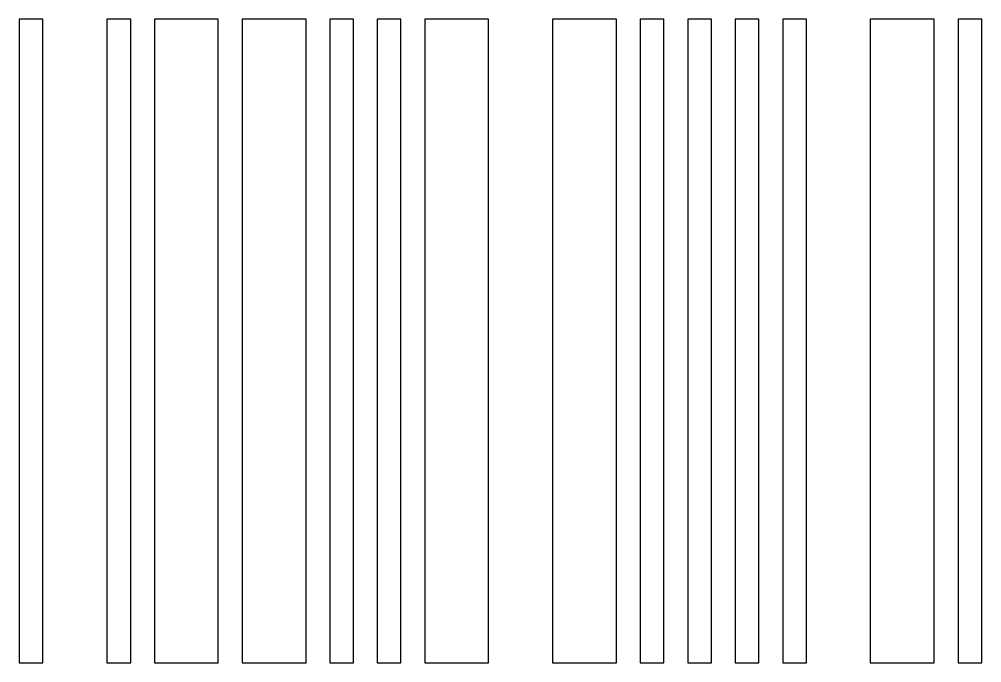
# Model space of a CAD drawing. Header units: centimetres. Extents: x -2.69 to 2.66, y -2.28 to 2.19.
# Drawn here: x -2.65 to -0.854, y -1.9 to -0.7 of the extents above; entities that cross this region are included whole.
import ezdxf

# ---------------------------------------------------------------- set-up
doc = ezdxf.new("R2010")
doc.units = ezdxf.units.CM
doc.header["$MEASUREMENT"] = 0
doc.layers.add('Layer 1', color=7, linetype='Continuous')

msp = doc.modelspace()

# ---------------------------------------------------------------- linework, layer by layer
at = {"layer": 'Layer 1'}
for points in [[(-2.60581, -1.9), (-2.60581, -1.9), (-2.65001, -1.9), (-2.65001, -1.9), (-2.65001, -1.9), (-2.65001, -1.9), (-2.65001, -0.70001), (-2.65001, -0.70001), (-2.65001, -0.70001), (-2.65001, -0.70001), (-2.60581, -0.70001), (-2.60581, -0.70001), (-2.60581, -0.70001), (-2.60581, -0.70001), (-2.60581, -1.9), (-2.60581, -1.9)], [(-2.44206, -1.9), (-2.44206, -1.9), (-2.48628, -1.9), (-2.48628, -1.9), (-2.48628, -1.9), (-2.48628, -1.9), (-2.48628, -0.70001), (-2.48628, -0.70001), (-2.48628, -0.70001), (-2.48628, -0.70001), (-2.44206, -0.70001), (-2.44206, -0.70001), (-2.44206, -0.70001), (-2.44206, -0.70001), (-2.44206, -1.9), (-2.44206, -1.9)], [(-2.27863, -1.9), (-2.27863, -1.9), (-2.39786, -1.9), (-2.39786, -1.9), (-2.39786, -1.9), (-2.39786, -1.9), (-2.39786, -0.70001), (-2.39786, -0.70001), (-2.39786, -0.70001), (-2.39786, -0.70001), (-2.27863, -0.70001), (-2.27863, -0.70001), (-2.27863, -0.70001), (-2.27863, -0.70001), (-2.27863, -1.9), (-2.27863, -1.9)], [(-2.11489, -1.9), (-2.11489, -1.9), (-2.23413, -1.9), (-2.23413, -1.9), (-2.23413, -1.9), (-2.23413, -1.9), (-2.23413, -0.70001), (-2.23413, -0.70001), (-2.23413, -0.70001), (-2.23413, -0.70001), (-2.11489, -0.70001), (-2.11489, -0.70001), (-2.11489, -0.70001), (-2.11489, -0.70001), (-2.11489, -1.9), (-2.11489, -1.9)], [(-2.02618, -1.9), (-2.02618, -1.9), (-2.07068, -1.9), (-2.07068, -1.9), (-2.07068, -1.9), (-2.07068, -1.9), (-2.07068, -0.70001), (-2.07068, -0.70001), (-2.07068, -0.70001), (-2.07068, -0.70001), (-2.02618, -0.70001), (-2.02618, -0.70001), (-2.02618, -0.70001), (-2.02618, -0.70001), (-2.02618, -1.9), (-2.02618, -1.9)], [(-1.93778, -1.9), (-1.93778, -1.9), (-1.98198, -1.9), (-1.98198, -1.9), (-1.98198, -1.9), (-1.98198, -1.9), (-1.98198, -0.70001), (-1.98198, -0.70001), (-1.98198, -0.70001), (-1.98198, -0.70001), (-1.93778, -0.70001), (-1.93778, -0.70001), (-1.93778, -0.70001), (-1.93778, -0.70001), (-1.93778, -1.9), (-1.93778, -1.9)], [(-1.77403, -1.9), (-1.77403, -1.9), (-1.89328, -1.9), (-1.89328, -1.9), (-1.89328, -1.9), (-1.89328, -1.9), (-1.89328, -0.70001), (-1.89328, -0.70001), (-1.89328, -0.70001), (-1.89328, -0.70001), (-1.77403, -0.70001), (-1.77403, -0.70001), (-1.77403, -0.70001), (-1.77403, -0.70001), (-1.77403, -1.9), (-1.77403, -1.9)], [(-1.53556, -1.9), (-1.53556, -1.9), (-1.6548, -1.9), (-1.6548, -1.9), (-1.6548, -1.9), (-1.6548, -1.9), (-1.6548, -0.70001), (-1.6548, -0.70001), (-1.6548, -0.70001), (-1.6548, -0.70001), (-1.53556, -0.70001), (-1.53556, -0.70001), (-1.53556, -0.70001), (-1.53556, -0.70001), (-1.53556, -1.9), (-1.53556, -1.9)], [(-1.44686, -1.9), (-1.44686, -1.9), (-1.49107, -1.9), (-1.49107, -1.9), (-1.49107, -1.9), (-1.49107, -1.9), (-1.49107, -0.70001), (-1.49107, -0.70001), (-1.49107, -0.70001), (-1.49107, -0.70001), (-1.44686, -0.70001), (-1.44686, -0.70001), (-1.44686, -0.70001), (-1.44686, -0.70001), (-1.44686, -1.9), (-1.44686, -1.9)], [(-1.35815, -1.9), (-1.35815, -1.9), (-1.40265, -1.9), (-1.40265, -1.9), (-1.40265, -1.9), (-1.40265, -1.9), (-1.40265, -0.70001), (-1.40265, -0.70001), (-1.40265, -0.70001), (-1.40265, -0.70001), (-1.35815, -0.70001), (-1.35815, -0.70001), (-1.35815, -0.70001), (-1.35815, -0.70001), (-1.35815, -1.9), (-1.35815, -1.9)], [(-1.26976, -1.9), (-1.26976, -1.9), (-1.31396, -1.9), (-1.31396, -1.9), (-1.31396, -1.9), (-1.31396, -1.9), (-1.31396, -0.70001), (-1.31396, -0.70001), (-1.31396, -0.70001), (-1.31396, -0.70001), (-1.26976, -0.70001), (-1.26976, -0.70001), (-1.26976, -0.70001), (-1.26976, -0.70001), (-1.26976, -1.9), (-1.26976, -1.9)], [(-1.18105, -1.9), (-1.18105, -1.9), (-1.22526, -1.9), (-1.22526, -1.9), (-1.22526, -1.9), (-1.22526, -1.9), (-1.22526, -0.70001), (-1.22526, -0.70001), (-1.22526, -0.70001), (-1.22526, -0.70001), (-1.18105, -0.70001), (-1.18105, -0.70001), (-1.18105, -0.70001), (-1.18105, -0.70001), (-1.18105, -1.9), (-1.18105, -1.9)], [(-0.94258, -1.9), (-0.94258, -1.9), (-1.06181, -1.9), (-1.06181, -1.9), (-1.06181, -1.9), (-1.06181, -1.9), (-1.06181, -0.70001), (-1.06181, -0.70001), (-1.06181, -0.70001), (-1.06181, -0.70001), (-0.94258, -0.70001), (-0.94258, -0.70001), (-0.94258, -0.70001), (-0.94258, -0.70001), (-0.94258, -1.9), (-0.94258, -1.9)], [(-0.85388, -1.9), (-0.85388, -1.9), (-0.89808, -1.9), (-0.89808, -1.9), (-0.89808, -1.9), (-0.89808, -1.9), (-0.89808, -0.70001), (-0.89808, -0.70001), (-0.89808, -0.70001), (-0.89808, -0.70001), (-0.85388, -0.70001), (-0.85388, -0.70001), (-0.85388, -0.70001), (-0.85388, -0.70001), (-0.85388, -1.9), (-0.85388, -1.9)]]:
    msp.add_open_spline(points, degree=3, knots=[0, 0, 0, 0, 0.2, 0.2, 0.2, 0.2, 0.4, 0.4, 0.4, 0.4, 0.6, 0.6, 0.6, 0.6, 1, 1, 1, 1], dxfattribs=at)

doc.saveas('drawing.dxf')
